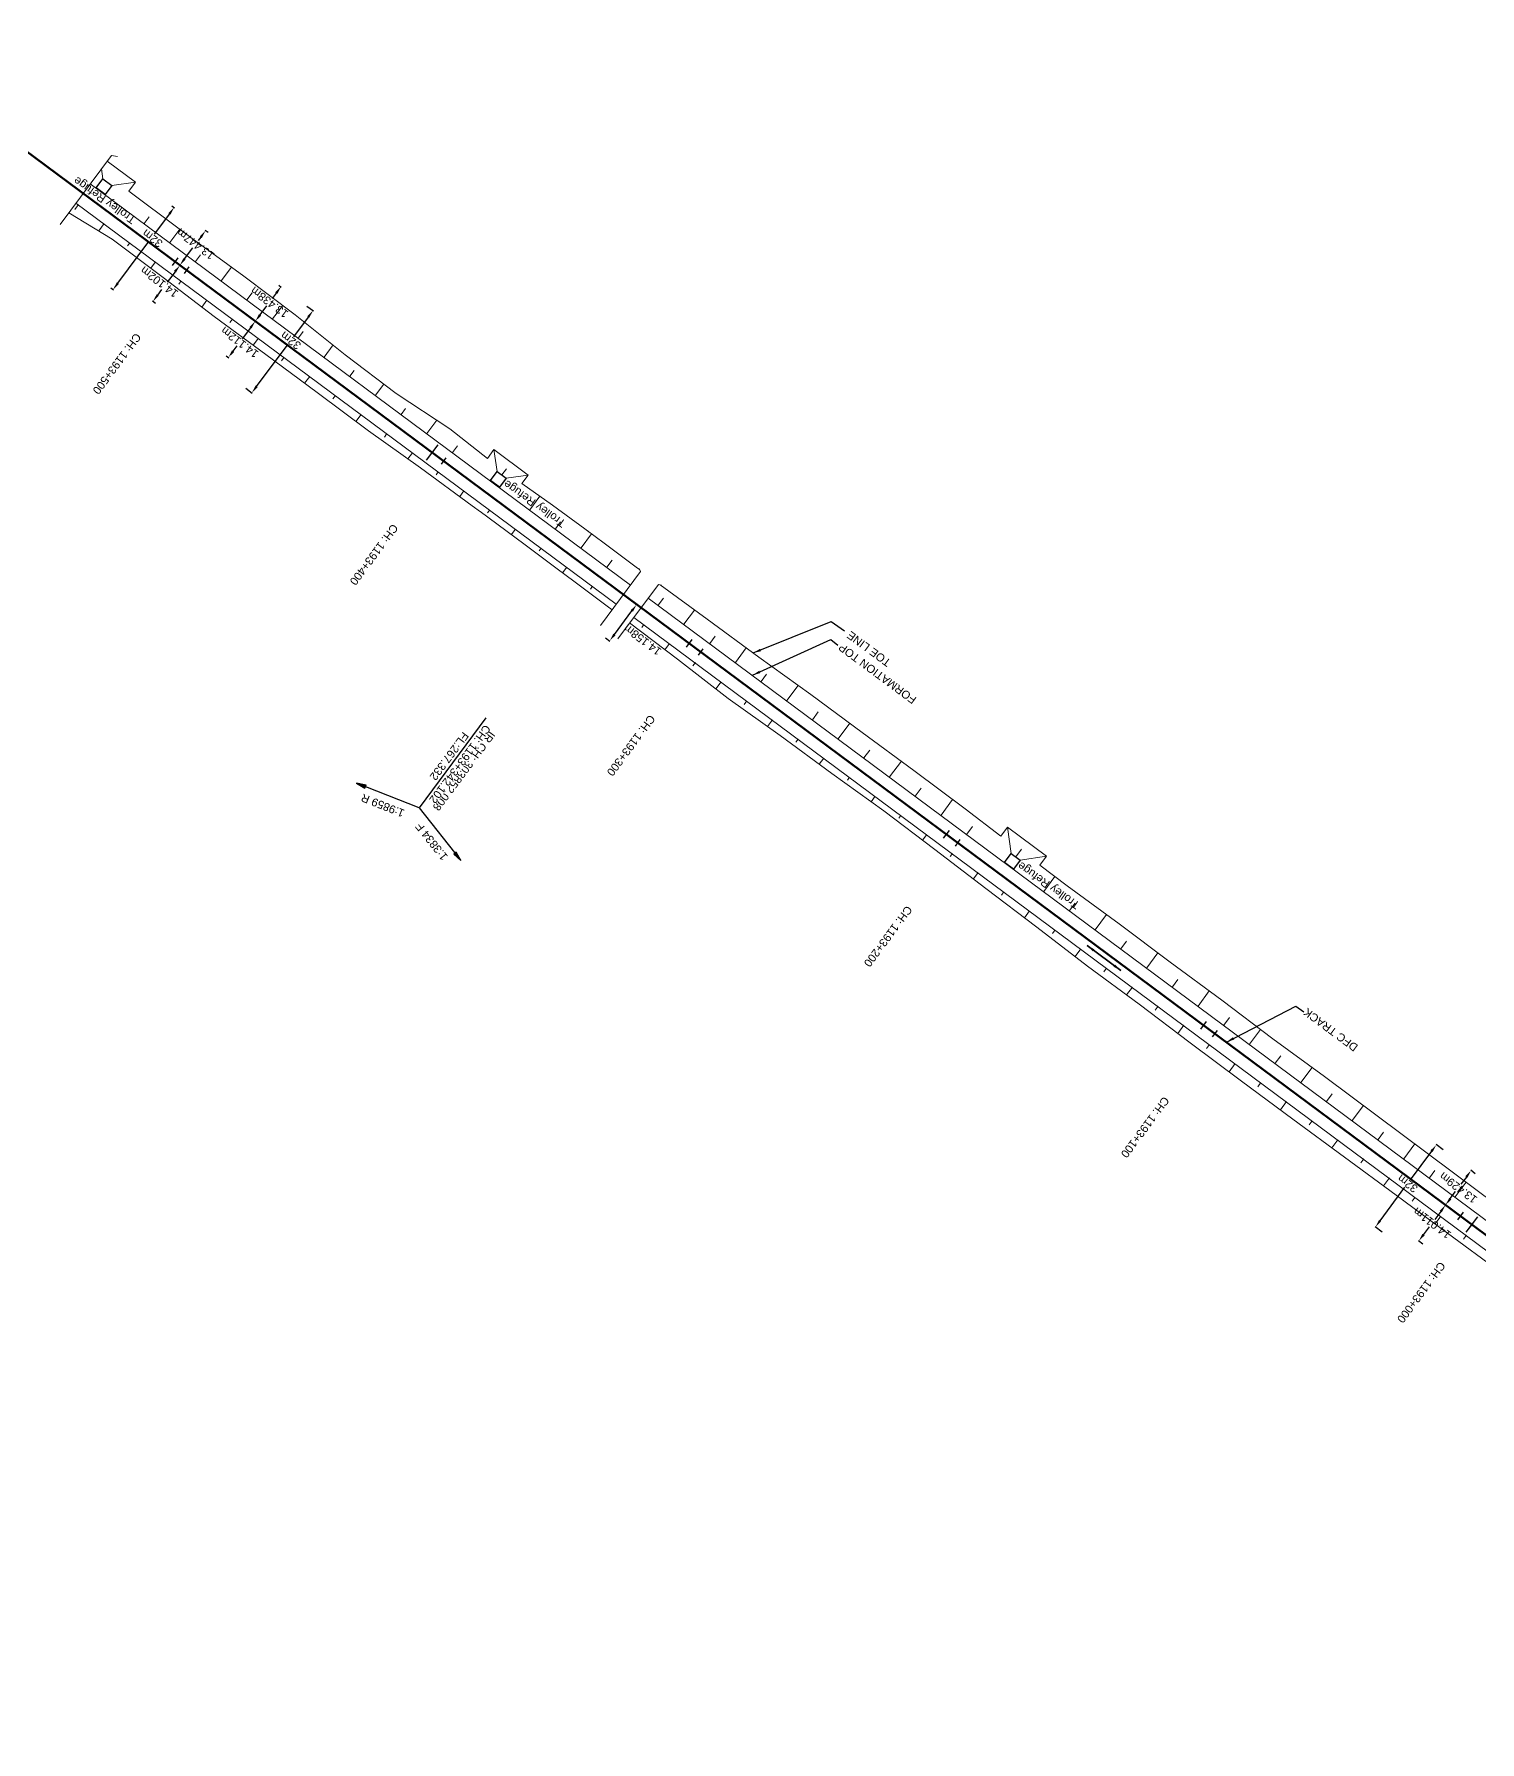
# Model space of a CAD drawing. Header units: metres. Extents: x 638322 to 644522, y 3380053 to 3384620.
# Drawn here: x 641543 to 641994, y 3381745 to 3382278 of the extents above; entities that cross this region are included whole.
import ezdxf
from ezdxf.enums import TextEntityAlignment as Align

# ---------------------------------------------------------------- set-up
doc = ezdxf.new("R2010")
doc.units = ezdxf.units.M
doc.header["$MEASUREMENT"] = 0
doc.linetypes.add('CENTER2', pattern=[1.125, 0.75, -0.125, 0.125, -0.125])
doc.layers.get('Defpoints').update_dxf_attribs({"lineweight": 0})
for name, color, linetype, lineweight in [('C-ALIG-DG-LINE', 1, 'CENTER2', 70), ('C-ALIG-LABL-DG', 1, 'Continuous', 25), ('PROPOSED DFCC TOE LINE', 239, 'Continuous', 0), ('PROPOSED DFCC TOE SLOPES', 239, 'Continuous', 0), ('PROPOSED DFCC TRACK', 1, 'Continuous', 0), ('PROPOSED FORMATION LINE - PLAN', 187, 'Continuous', 0), ('PROPOSED GRADES IN PLAN', 10, 'Continuous', 0)]:
    doc.layers.add(name, color=color, linetype=linetype, lineweight=lineweight)
for name, color, linetype in [('Dimension', 10, 'Continuous'), ('Layer3', 1, 'Continuous'), ('Trolley Refuse', 10, 'Continuous')]:
    doc.layers.add(name, color=color, linetype=linetype)
doc.styles.add('Arial', font='arial.ttf')
doc.styles.get("Standard").update_dxf_attribs({"font": 'arial.ttf'})
doc.styles.add('Style-Arial', font='arial.ttf')
doc.dimstyles.new('ISO-25', dxfattribs={"dimtxt": 2.5, "dimasz": 2.5, "dimexe": 1.25, "dimexo": 0.625, "dimtad": 1, "dimtxsty": 'Standard', "dimcen": 2.5, "dimadec": 0, "dimazin": 0, "dimtfac": 1, "dimtmove": 0, "dimatfit": 3, "dimfxl": 1, "dimarcsym": 0})
doc.dimstyles.get("Standard").update_dxf_attribs({"dimtxt": 2.5, "dimasz": 2.5, "dimexe": 0.18, "dimexo": 0.0625, "dimgap": 0.09, "dimtad": 0, "dimtih": 1, "dimtoh": 1, "dimdec": 3, "dimzin": 0, "dimdsep": 46, "dimtxsty": 'Standard', "dimcen": 0.09, "dimazin": 0, "dimtfac": 1, "dimtdec": 3, "dimtofl": 0, "dimtmove": 0, "dimatfit": 3, "dimfxl": 1, "dimtolj": 1, "dimtzin": 0, "dimarcsym": 0})

# ---------------------------------------------------------------- blocks, each defined once
blk = doc.blocks.new('*D401')
at = {"layer": 'Defpoints', "color": 0, "transparency": 16777216}
for p in [(641983.44, 3381912.43), (641984.85, 3381911.38), (641976.5, 3381900.14)]:
    blk.add_point(p, dxfattribs=at)
at = {"layer": 'Dimension', "color": 0, "lineweight": -2, "transparency": 16777216}
for p, q in [((641981.95, 3381910.42), (641980.1, 3381907.93)), ((641984.75, 3381911.46), (641983.34, 3381912.5)), ((641976.58, 3381903.19), (641978.43, 3381905.68)), ((641976.4, 3381900.21), (641974.99, 3381901.26))]:
    blk.add_line(p, q, dxfattribs=at)
at = {"layer": 'Dimension', "color": 0, "transparency": 16777216}
for points in [[(641981.62, 3381910.67), (641982.29, 3381910.17), (641983.44, 3381912.43)], [(641976.25, 3381903.44), (641976.91, 3381902.94), (641975.09, 3381901.18)]]:
    blk.add_solid(points, dxfattribs=at)
at = {"layer": 'Dimension', "color": 0, "lineweight": 0, "transparency": 16777216, "insert": (641979.27, 3381906.81), "char_height": 2.5, "attachment_point": 5, "rotation": 143, "style": 'Style-Arial'}
blk.add_mtext('\\A1;14.011m', dxfattribs=at)
blk = doc.blocks.new('TerminatorOpen_0.5')
at = {"color": 0, "linetype": 'ByBlock', "lineweight": -2}
for q in [(-1, 0.25), (-1, 0), (-1, -0.25)]:
    blk.add_line((0, 0), q, dxfattribs=at)
blk = doc.blocks.new('*D402')
at = {"layer": 'Defpoints', "color": 0, "transparency": 16777216}
for p in [(641980.59, 3381931.26), (641982.8, 3381929.63), (641963.75, 3381903.91)]:
    blk.add_point(p, dxfattribs=at)
at = {"layer": 'Dimension', "color": 0, "lineweight": -2, "transparency": 16777216}
for p, q in [((641979.1, 3381929.26), (641972.44, 3381920.27)), ((641982.7, 3381929.7), (641980.49, 3381931.34)), ((641963.03, 3381907.56), (641970.78, 3381918.02)), ((641963.65, 3381903.99), (641961.44, 3381905.63))]:
    blk.add_line(p, q, dxfattribs=at)
at = {"layer": 'Dimension', "color": 0, "transparency": 16777216}
for points in [[(641978.76, 3381929.5), (641979.43, 3381929.01), (641980.59, 3381931.26)], [(641962.69, 3381907.81), (641963.36, 3381907.31), (641961.54, 3381905.55)]]:
    blk.add_solid(points, dxfattribs=at)
at = {"layer": 'Dimension', "color": 0, "lineweight": 0, "transparency": 16777216, "insert": (641971.61, 3381919.15), "char_height": 2.5, "attachment_point": 5, "rotation": 143, "style": 'Style-Arial'}
blk.add_mtext('\\A1;32m', dxfattribs=at)
blk = doc.blocks.new('*D366')
at = {"layer": 'Defpoints', "color": 0, "transparency": 16777216}
for p in [(641729.44, 3382101.09), (641730.85, 3382100.05), (641721, 3382089.73)]:
    blk.add_point(p, dxfattribs=at)
at = {"layer": 'Dimension', "color": 0, "lineweight": -2, "transparency": 16777216}
for p, q in [((641723.9, 3382090.69), (641729.36, 3382098.04)), ((641729.54, 3382101.02), (641730.95, 3382099.98)), ((641721.1, 3382089.65), (641722.51, 3382088.61))]:
    blk.add_line(p, q, dxfattribs=at)
at = {"layer": 'Dimension', "color": 0, "transparency": 16777216}
for points in [[(641729.02, 3382098.29), (641729.69, 3382097.79), (641730.85, 3382100.05)], [(641723.56, 3382090.94), (641724.23, 3382090.44), (641722.41, 3382088.68)]]:
    blk.add_solid(points, dxfattribs=at)
at = {"layer": 'Dimension', "color": 0, "lineweight": 0, "transparency": 16777216, "insert": (641732.66, 3382089.01), "char_height": 2.5, "attachment_point": 5, "rotation": 143, "style": 'Style-Arial'}
blk.add_mtext('\\A1;14.158m', dxfattribs=at)
blk = doc.blocks.new('*D367')
at = {"layer": 'Defpoints', "color": 0, "transparency": 16777216}
for p in [(641610.96, 3382189.1), (641611.74, 3382188.52), (641602.55, 3382177.77)]:
    blk.add_point(p, dxfattribs=at)
at = {"layer": 'Dimension', "color": 0, "lineweight": -2, "transparency": 16777216}
for p, q in [((641611.06, 3382189.03), (641611.84, 3382188.44)), ((641610.25, 3382186.51), (641607.69, 3382183.06)), ((641602.65, 3382177.7), (641603.43, 3382177.11)), ((641604.82, 3382179.2), (641606.04, 3382180.84))]:
    blk.add_line(p, q, dxfattribs=at)
at = {"layer": 'Dimension', "color": 0, "transparency": 16777216}
for points in [[(641609.92, 3382186.76), (641610.59, 3382186.26), (641611.74, 3382188.52)], [(641604.48, 3382179.44), (641605.15, 3382178.95), (641603.33, 3382177.19)]]:
    blk.add_solid(points, dxfattribs=at)
at = {"layer": 'Dimension', "color": 0, "lineweight": 0, "transparency": 16777216, "insert": (641606.86, 3382181.95), "char_height": 2.5, "attachment_point": 5, "rotation": 143, "style": 'Style-Arial'}
blk.add_mtext('\\A1;14.112m', dxfattribs=at)
blk = doc.blocks.new('*D368')
at = {"layer": 'Defpoints', "color": 0, "transparency": 16777216}
for p in [(641627.74, 3382193.37), (641629.77, 3382191.86), (641608.64, 3382167.69)]:
    blk.add_point(p, dxfattribs=at)
at = {"layer": 'Dimension', "color": 0, "lineweight": -2, "transparency": 16777216}
for p, q in [((641627.84, 3382193.29), (641629.87, 3382191.78)), ((641628.27, 3382189.85), (641623.65, 3382183.64)), ((641612.16, 3382168.19), (641621.98, 3382181.39)), ((641608.74, 3382167.62), (641610.76, 3382166.11))]:
    blk.add_line(p, q, dxfattribs=at)
at = {"layer": 'Dimension', "color": 0, "transparency": 16777216}
for points in [[(641627.94, 3382190.1), (641628.61, 3382189.61), (641629.77, 3382191.86)], [(641611.82, 3382168.44), (641612.49, 3382167.94), (641610.66, 3382166.19)]]:
    blk.add_solid(points, dxfattribs=at)
at = {"layer": 'Dimension', "color": 0, "lineweight": 0, "transparency": 16777216, "insert": (641622.81, 3382182.52), "char_height": 2.5, "attachment_point": 5, "rotation": 143, "style": 'Style-Arial'}
blk.add_mtext('\\A1;32m', dxfattribs=at)
blk = doc.blocks.new('*D369')
at = {"layer": 'Defpoints', "color": 0, "transparency": 16777216}
for p in [(641588.18, 3382206.02), (641589.08, 3382205.35), (641580.67, 3382194.03)]:
    blk.add_point(p, dxfattribs=at)
at = {"layer": 'Dimension', "color": 0, "lineweight": -2, "transparency": 16777216}
for p, q in [((641586.69, 3382204.01), (641584.24, 3382200.71)), ((641588.98, 3382205.43), (641588.08, 3382206.09)), ((641581.26, 3382196.7), (641582.57, 3382198.46)), ((641580.57, 3382194.11), (641579.67, 3382194.77))]:
    blk.add_line(p, q, dxfattribs=at)
at = {"layer": 'Dimension', "color": 0, "transparency": 16777216}
for points in [[(641586.36, 3382204.26), (641587.02, 3382203.76), (641588.18, 3382206.02)], [(641580.93, 3382196.95), (641581.6, 3382196.46), (641579.77, 3382194.7)]]:
    blk.add_solid(points, dxfattribs=at)
at = {"layer": 'Dimension', "color": 0, "lineweight": 0, "transparency": 16777216, "insert": (641581.76, 3382200.82), "char_height": 2.5, "attachment_point": 5, "rotation": 143, "style": 'Style-Arial'}
blk.add_mtext('\\A1;14.102m', dxfattribs=at)
blk = doc.blocks.new('*D370')
at = {"layer": 'Defpoints', "color": 0, "transparency": 16777216}
for p in [(641585.58, 3382224.71), (641586.42, 3382224.09), (641566.48, 3382199.04)]:
    blk.add_point(p, dxfattribs=at)
at = {"layer": 'Dimension', "color": 0, "lineweight": -2, "transparency": 16777216}
for p, q in [((641584.93, 3382222.08), (641580.21, 3382215.73)), ((641585.68, 3382224.64), (641586.52, 3382224.01)), ((641568.81, 3382200.42), (641578.53, 3382213.48)), ((641566.58, 3382198.96), (641567.42, 3382198.34))]:
    blk.add_line(p, q, dxfattribs=at)
at = {"layer": 'Dimension', "color": 0, "transparency": 16777216}
for points in [[(641584.59, 3382222.33), (641585.26, 3382221.83), (641586.42, 3382224.09)], [(641568.48, 3382200.67), (641569.15, 3382200.17), (641567.32, 3382198.41)]]:
    blk.add_solid(points, dxfattribs=at)
at = {"layer": 'Dimension', "color": 0, "lineweight": 0, "transparency": 16777216, "insert": (641579.63, 3382214.41), "char_height": 2.5, "attachment_point": 5, "rotation": 143, "style": 'Style-Arial'}
blk.add_mtext('\\A1;32m', dxfattribs=at)
blk = doc.blocks.new('*D429')
at = {"layer": 'Defpoints', "color": 0, "transparency": 16777216}
for p in [(641991.45, 3381923.21), (641992.86, 3381922.17), (641984.85, 3381911.38)]:
    blk.add_point(p, dxfattribs=at)
at = {"layer": 'Dimension', "color": 0, "lineweight": -2, "transparency": 16777216}
for p, q in [((641989.96, 3381921.2), (641988.28, 3381918.95)), ((641992.76, 3381922.24), (641991.35, 3381923.29)), ((641984.93, 3381914.44), (641986.61, 3381916.69)), ((641984.75, 3381911.46), (641983.34, 3381912.5))]:
    blk.add_line(p, q, dxfattribs=at)
at = {"layer": 'Dimension', "color": 0, "transparency": 16777216}
for points in [[(641989.62, 3381921.45), (641990.29, 3381920.96), (641991.45, 3381923.21)], [(641984.6, 3381914.68), (641985.27, 3381914.19), (641983.44, 3381912.43)]]:
    blk.add_solid(points, dxfattribs=at)
at = {"layer": 'Dimension', "color": 0, "lineweight": 0, "transparency": 16777216, "insert": (641987.45, 3381917.82), "char_height": 2.5, "attachment_point": 5, "rotation": 143, "style": 'Style-Arial'}
blk.add_mtext('\\A1;13.429m', dxfattribs=at)
blk = doc.blocks.new('*D430')
at = {"layer": 'Defpoints', "color": 0, "transparency": 16777216}
for p in [(641618.97, 3382199.89), (641619.75, 3382199.31), (641610.96, 3382189.1)]:
    blk.add_point(p, dxfattribs=at)
at = {"layer": 'Dimension', "color": 0, "lineweight": -2, "transparency": 16777216}
for p, q in [((641619.07, 3382199.81), (641619.86, 3382199.23)), ((641613.23, 3382190.53), (641615.33, 3382193.35)), ((641618.26, 3382197.3), (641617, 3382195.6)), ((641611.06, 3382189.03), (641611.84, 3382188.44))]:
    blk.add_line(p, q, dxfattribs=at)
at = {"layer": 'Dimension', "color": 0, "transparency": 16777216}
for points in [[(641617.93, 3382197.55), (641618.6, 3382197.05), (641619.75, 3382199.31)], [(641612.9, 3382190.77), (641613.57, 3382190.28), (641611.74, 3382188.52)]]:
    blk.add_solid(points, dxfattribs=at)
at = {"layer": 'Dimension', "color": 0, "lineweight": 0, "transparency": 16777216, "insert": (641616.17, 3382194.47), "char_height": 2.5, "attachment_point": 5, "rotation": 143, "style": 'Style-Arial'}
blk.add_mtext('\\A1;13.438m', dxfattribs=at)
blk = doc.blocks.new('*D431')
at = {"layer": 'Defpoints', "color": 0, "transparency": 16777216}
for p in [(641596.2, 3382216.81), (641597.1, 3382216.15), (641589.08, 3382205.35)]:
    blk.add_point(p, dxfattribs=at)
at = {"layer": 'Dimension', "color": 0, "lineweight": -2, "transparency": 16777216}
for p, q in [((641594.71, 3382214.81), (641593.94, 3382213.77)), ((641597, 3382216.22), (641596.1, 3382216.89)), ((641589.67, 3382208.03), (641592.27, 3382211.52)), ((641588.98, 3382205.43), (641588.08, 3382206.09))]:
    blk.add_line(p, q, dxfattribs=at)
at = {"layer": 'Dimension', "color": 0, "transparency": 16777216}
for points in [[(641594.37, 3382215.06), (641595.04, 3382214.56), (641596.2, 3382216.81)], [(641589.34, 3382208.27), (641590.01, 3382207.78), (641588.18, 3382206.02)]]:
    blk.add_solid(points, dxfattribs=at)
at = {"layer": 'Dimension', "color": 0, "lineweight": 0, "transparency": 16777216, "insert": (641593.1, 3382212.65), "char_height": 2.5, "attachment_point": 5, "rotation": 143, "style": 'Style-Arial'}
blk.add_mtext('\\A1;13.447m', dxfattribs=at)
blk = doc.blocks.new('Tick Hor')
at = {"color": 1}
blk.add_lwpolyline([(-0.5, 0), (0.5, 0)], dxfattribs=at)
blk = doc.blocks.new('Direction')
h = blk.add_hatch(color=256)
h.dxf.hatch_style = 1
h.paths.add_polyline_path([(-5.54, 0), (-4.75, -0.13), (-4.75, 0.13)])
blk.add_lwpolyline([(-5.54, 0), (-4.75, -0.13), (-4.75, 0.13)], close=True)
blk.add_lwpolyline([(0, 0), (-5.54, 0)])

msp = doc.modelspace()

# ---------------------------------------------------------------- linework, layer by layer
at = {"layer": 'C-ALIG-DG-LINE', "color": 1, "linetype": 'Continuous', "lineweight": 50, "flags": 128}
msp.add_lwpolyline([(642209.1874, 3381744.753), (639390.0661, 3383838.7154)], dxfattribs=at)
at = {"layer": 'C-ALIG-LABL-DG', "color": 1, "linetype": 'Continuous', "lineweight": 25}
msp.add_line((641991.6266, 3381906.3509), (641990.1359, 3381904.344), dxfattribs=at)
at = {"layer": 'Layer3', "color": 1, "linetype": 'Continuous', "lineweight": -3}
msp.add_lwpolyline([(642209.1874, 3381744.753), (639992.7576, 3383391.0534)], dxfattribs=at)
at = {"layer": 'PROPOSED DFCC TOE LINE', "lineweight": 0, "flags": 128}
for points in [[(641565.5152, 3382238.5829), (641574.3551, 3382232.0292), (641572.2624, 3382229.2066), (641576.0483, 3382226.3884), (641592.0437, 3382214.3818), (641608.2014, 3382202.5938), (641624.1867, 3382190.5736), (641639.8277, 3382178.0899), (641655.7338, 3382165.9631), (641672.4627, 3382154.9441), (641684.235, 3382145.6873), (641686.2612, 3382148.4204), (641696.9634, 3382140.4861), (641694.9883, 3382137.8219), (641704.5854, 3382131.1087), (641714.666, 3382123.6716), (641715.8248, 3382122.8144)], [(641682.114, 3382128.9786), (641679.5245, 3382130.9092), (641663.3775, 3382142.7116), (641647.0684, 3382154.2959), (641631.043, 3382166.2621), (641614.9906, 3382178.1918), (641598.8611, 3382190.0178), (641583.0242, 3382202.2379), (641567.0104, 3382214.2196), (641553.469, 3382222.3816)], [(641723.1798, 3382098.3569), (641721.6305, 3382099.5057), (641711.6361, 3382107.0588), (641705.6289, 3382111.5039), (641695.5589, 3382118.9551), (641681.9498, 3382129.1011)], [(641715.1255, 3382123.3316), (641720.6739, 3382119.2275), (641730.7052, 3382111.7241), (641731.7709, 3382110.9373)], [(641738.1502, 3382106.2333), (641752.8387, 3382095.4486), (641768.9698, 3382083.6247), (641785.2189, 3382071.9597), (641801.3022, 3382060.0715), (641817.4137, 3382048.2213), (641833.3938, 3382036.1941), (641844.5887, 3382027.7038), (641846.6302, 3382030.4573), (641858.81, 3382021.4275), (641856.7051, 3382018.5883), (641865.3423, 3382012.1241), (641881.4963, 3382000.3311), (641897.5071, 3381988.3452), (641913.5898, 3381976.4563), (641929.5157, 3381964.356), (641945.6948, 3381952.5969), (641961.6817, 3381940.5788), (641977.7172, 3381928.6263), (641993.7773, 3381916.7068), (642005.1333, 3381908.2766)], [(642000.1825, 3381891.7878), (641984.0751, 3381903.6436), (641967.9954, 3381915.5367), (641951.8921, 3381927.398), (641935.7991, 3381939.273), (641919.7292, 3381951.1793), (641903.674, 3381963.1054), (641887.7331, 3381975.1853), (641871.6593, 3381987.0863), (641855.8006, 3381999.277), (641839.872, 3382011.3735), (641823.9813, 3382023.5209), (641808.0256, 3382035.581), (641791.8125, 3382047.2945), (641775.6501, 3382059.0762), (641759.3864, 3382070.7214), (641743.5566, 3382082.951), (641728.6532, 3382094.279)]]:
    msp.add_lwpolyline(points, dxfattribs=at)
at = {"layer": 'PROPOSED DFCC TOE SLOPES', "flags": 128}
for points in [[(641564.134, 3382233.0133), (641563.6745, 3382236.1072)], [(641566.9456, 3382230.9288), (641574.3551, 3382232.0292)], [(641556.5014, 3382224.9819), (641555.3655, 3382223.4525)], [(641577.0293, 3382219.0779), (641578.5967, 3382221.1884)], [(641564.5294, 3382219.0194), (641562.8341, 3382216.7368)], [(641585.0573, 3382213.1154), (641588.1619, 3382217.2956)], [(641572.5574, 3382213.0569), (641571.8443, 3382212.0967)], [(641593.0853, 3382207.1529), (641594.6433, 3382209.2507)], [(641580.5854, 3382207.0944), (641579.138, 3382205.1456)], [(641601.1133, 3382201.1905), (641604.2802, 3382205.4545)], [(641588.6134, 3382201.1319), (641587.8564, 3382200.1127)], [(641596.6414, 3382195.1695), (641595.0178, 3382192.9834)], [(641609.1413, 3382195.228), (641610.728, 3382197.3644)], [(641617.1693, 3382189.2655), (641620.3074, 3382193.4907)], [(641604.6694, 3382189.207), (641603.8405, 3382188.0909)], [(641612.6974, 3382183.2445), (641611.0763, 3382181.0618)], [(641625.1973, 3382183.303), (641626.7044, 3382185.3322)], [(641620.7254, 3382177.282), (641619.9233, 3382176.202)], [(641633.2253, 3382177.3405), (641636.0319, 3382181.1195)], [(641641.2533, 3382171.378), (641642.587, 3382173.1737)], [(641628.7534, 3382171.3195), (641627.1474, 3382169.1572)], [(641649.2813, 3382165.4156), (641651.8737, 3382168.906)], [(641636.7814, 3382165.357), (641635.974, 3382164.27)], [(641657.3093, 3382159.4531), (641658.6739, 3382161.2904)], [(641644.8094, 3382159.3946), (641643.1794, 3382157.1998)], [(641665.3373, 3382153.4906), (641668.4029, 3382157.6182)], [(641652.8374, 3382153.4321), (641652.0512, 3382152.3735)], [(641660.8654, 3382147.4696), (641659.4196, 3382145.5229)], [(641673.3653, 3382147.5281), (641674.9375, 3382149.645)], [(641687.2816, 3382141.5502), (641686.2612, 3382148.4204)], [(641668.8934, 3382141.5071), (641668.2129, 3382140.5909)], [(641688.6898, 3382140.5062), (641690.154, 3382142.4776)], [(641690.0932, 3382139.4657), (641696.9634, 3382140.4861)], [(641676.9214, 3382135.5446), (641675.6059, 3382133.7734)], [(641684.9494, 3382129.5821), (641684.2999, 3382128.7077)], [(641697.4493, 3382129.6407), (641700.6067, 3382133.8918)], [(641705.4773, 3382123.6782), (641707.102, 3382125.8657)], [(641692.9774, 3382123.6197), (641691.6676, 3382121.8561)], [(641713.5053, 3382117.7157), (641716.7718, 3382122.1138)], [(641701.0054, 3382117.6572), (641700.3506, 3382116.7756)], [(641721.5333, 3382111.7532), (641723.1642, 3382113.9491)], [(641721.5333, 3382111.7532), (641723.1642, 3382113.9491)], [(641709.0334, 3382111.6947), (641707.7345, 3382109.9458)], [(641717.0614, 3382105.7322), (641716.4017, 3382104.844)], [(641737.5893, 3382099.8282), (641739.2274, 3382102.0339)], [(641745.6173, 3382093.8657), (641748.9264, 3382098.3212)], [(641733.1174, 3382093.8072), (641732.424, 3382092.8736)], [(641741.1454, 3382087.8447), (641739.6923, 3382085.8882)], [(641753.6453, 3382087.9033), (641755.3174, 3382090.1547)], [(641761.6733, 3382081.9408), (641765.0551, 3382086.4941)], [(641749.1734, 3382081.8823), (641748.4017, 3382080.8432)], [(641757.2014, 3382075.9198), (641755.5448, 3382073.6893)], [(641769.7013, 3382075.9783), (641771.4261, 3382078.3007)], [(641777.7293, 3382070.0158), (641781.2755, 3382074.7906)], [(641765.2294, 3382069.9573), (641764.4004, 3382068.8411)], [(641785.7573, 3382064.0533), (641787.5574, 3382066.477)], [(641773.2574, 3382063.9948), (641771.7032, 3382061.9022)], [(641793.7853, 3382058.0908), (641797.3991, 3382062.9566)], [(641781.2854, 3382058.0323), (641780.5472, 3382057.0384)], [(641801.8133, 3382052.1284), (641803.6306, 3382054.5753)], [(641789.3134, 3382052.0698), (641787.8902, 3382050.1537)], [(641809.8413, 3382046.1659), (641813.5037, 3382051.0971)], [(641797.3414, 3382046.1074), (641796.663, 3382045.1939)], [(641805.3694, 3382040.1449), (641804.091, 3382038.4236)], [(641817.8693, 3382040.2034), (641819.6975, 3382042.6649)], [(641825.8973, 3382034.2409), (641829.5157, 3382039.1128)], [(641813.3974, 3382034.1824), (641812.7644, 3382033.33)], [(641821.4254, 3382028.2199), (641820.1092, 3382026.4477)], [(641833.9253, 3382028.2784), (641835.7099, 3382030.6813)], [(641847.8416, 3382022.3005), (641846.6302, 3382030.4573)], [(641849.2498, 3382021.2565), (641850.9882, 3382023.5971)], [(641829.4534, 3382022.2574), (641828.7619, 3382021.3263)], [(641850.6532, 3382020.2161), (641858.81, 3382021.4275)], [(641837.4814, 3382016.2949), (641836.0157, 3382014.3214)], [(641858.0093, 3382010.391), (641861.4565, 3382015.0324)], [(641845.5094, 3382010.3325), (641844.7401, 3382009.2966)], [(641866.0373, 3382004.4285), (641867.7682, 3382006.759)], [(641853.5374, 3382004.37), (641851.9351, 3382002.2126)], [(641874.0653, 3381998.466), (641877.5761, 3382003.193)], [(641861.5654, 3381998.4075), (641860.7234, 3381997.2738)], [(641869.5934, 3381992.445), (641867.8107, 3381990.0447)], [(641882.0933, 3381992.5035), (641883.8548, 3381994.8752)], [(641890.1213, 3381986.541), (641893.6216, 3381991.254)], [(641877.6214, 3381986.4825), (641876.7084, 3381985.2532)], [(641885.6494, 3381980.52), (641883.8323, 3381978.0734)], [(641898.1493, 3381980.5786), (641899.8974, 3381982.9323)], [(641893.6774, 3381974.5576), (641892.7562, 3381973.3172)], [(641906.1773, 3381974.6161), (641909.6869, 3381979.3415)], [(641914.2053, 3381968.6536), (641915.9466, 3381970.9981)], [(641901.7054, 3381968.5951), (641899.8055, 3381966.0369)], [(641922.2333, 3381962.6911), (641925.6508, 3381967.2925)], [(641909.7334, 3381962.6326), (641908.7694, 3381961.3346)], [(641930.2613, 3381956.7286), (641931.9701, 3381959.0294)], [(641917.7614, 3381956.6701), (641915.8329, 3381954.0736)], [(641938.2893, 3381950.7661), (641941.7685, 3381955.4506)], [(641925.7894, 3381950.7076), (641924.8269, 3381949.4116)], [(641933.8174, 3381944.7451), (641931.8992, 3381942.1624)], [(641946.3173, 3381944.8037), (641948.0629, 3381947.154)], [(641954.3453, 3381938.8412), (641957.802, 3381943.4954)], [(641941.8454, 3381938.7827), (641940.8928, 3381937.5)], [(641949.8734, 3381932.8202), (641947.9867, 3381930.2798)], [(641962.3733, 3381932.8787), (641964.0906, 3381935.1909)], [(641957.9014, 3381926.8577), (641956.9686, 3381925.6017)], [(641970.4013, 3381926.9162), (641973.8257, 3381931.527)], [(641978.4293, 3381920.9537), (641980.1396, 3381923.2565)], [(641965.9294, 3381920.8952), (641964.0875, 3381918.4152)], [(641986.4573, 3381914.9912), (641989.8799, 3381919.5994)], [(641973.9574, 3381914.9327), (641973.0452, 3381913.7045)], [(641981.9854, 3381908.9702), (641980.1729, 3381906.5298)], [(641990.0134, 3381903.0078), (641989.1166, 3381901.8003)]]:
    msp.add_lwpolyline(points, dxfattribs=at)
at = {"layer": 'PROPOSED DFCC TRACK', "linetype": 'Continuous', "flags": 128}
for points in [[(641550.8026, 3382218.7956), (641566.8385, 3382240.3626), (641568.7266, 3382239.9989)], [(641719.5265, 3382093.4426), (641732.0855, 3382110.3365), (641731.5972, 3382111.2689)], [(641724.9939, 3382089.3567), (641737.6166, 3382106.3361), (641738.6501, 3382106.137)]]:
    msp.add_lwpolyline(points, dxfattribs=at)
at = {"layer": 'PROPOSED FORMATION LINE - PLAN', "lineweight": 0, "flags": 128}
for points in [[(641728.9558, 3382106.1265), (641560.2188, 3382231.4596)], [(641724.4812, 3382100.1075), (641555.7437, 3382225.4409)], [(642127.9822, 3381809.7412), (641734.4352, 3382102.0566)], [(642123.5071, 3381803.7226), (641729.9606, 3382096.0376)]]:
    msp.add_lwpolyline(points, dxfattribs=at)
at = {"layer": 'Trolley Refuse'}
for points in [[(641564.134, 3382233.0133), (641566.9456, 3382230.9288), (641564.8611, 3382228.1172), (641562.0495, 3382230.2017)], [(641687.2816, 3382141.5502), (641690.0932, 3382139.4657), (641688.0087, 3382136.6541), (641685.1971, 3382138.7386)], [(641847.8416, 3382022.3005), (641850.6532, 3382020.2161), (641848.5687, 3382017.4045), (641845.7571, 3382019.4889)]]:
    msp.add_lwpolyline(points, close=True, dxfattribs=at)

# ---------------------------------------------------------------- block references
at = {"layer": 'C-ALIG-LABL-DG', "color": 1, "linetype": 'Continuous', "lineweight": 25}
for name, p, xscale, yscale, zscale, rotation in [('Tick Hor', (641586.6702, 3382207.141), 3.000000000000016, 3.000000000000016, 3.000000000000016, 233.3960949445474), ('Tick Hor', (641590.2382, 3382204.4907), 2.5, 2.5, 2.5, 233.3960949472681), ('Tick Hor', (641666.9478, 3382147.513), 6.000000000000031, 6.000000000000031, 6.000000000000031, 233.3960949445474), ('Tick Hor', (641670.5159, 3382144.8627), 2.5, 2.5, 2.5, 233.3960949472681), ('Tick Hor', (641747.2255, 3382087.885), 3.000000000000016, 3.000000000000016, 3.000000000000016, 233.3960949445474), ('Tick Hor', (641750.7936, 3382085.2348), 2.5, 2.5, 2.5, 233.3960949472681), ('Direction', (641662.9136, 3382036.5146), 3.789791541545081, 3.789791541545081, 3.789791541545081, 128.3960949471285), ('Tick Hor', (641827.5032, 3382028.2571), 3.000000000000016, 3.000000000000016, 3.000000000000016, 233.3960949445474), ('Tick Hor', (641831.0713, 3382025.6068), 2.5, 2.5, 2.5, 233.3960949472681), ('Tick Hor', (641907.7809, 3381968.6291), 3.000000000000016, 3.000000000000016, 3.000000000000016, 233.3960949445474), ('Tick Hor', (641911.349, 3381965.9789), 2.5, 2.5, 2.5, 233.3960949472681), ('Tick Hor', (641988.0586, 3381909.0012), 3.000000000000016, 3.000000000000016, 3.000000000000016, 233.3960949445474), ('Tick Hor', (641991.6266, 3381906.3509), 5.999999999999988, 5.999999999999988, 5.999999999999988, 233.3960949472681)]:
    msp.add_blockref(name, p, dxfattribs=dict(at, xscale=xscale, yscale=yscale, zscale=zscale, rotation=rotation))

# ---------------------------------------------------------------- texts
at = {"layer": 'PROPOSED DFCC TOE LINE', "lineweight": 0}
msp.add_text(' TOE LINE', height=2.5, rotation=143.5, dxfattribs=at).set_placement((641797.7133, 3382091.9104), align=Align.RIGHT)
at = {"layer": 'PROPOSED DFCC TRACK', "color": 10, "linetype": 'Continuous', "lineweight": -3, "ltscale": 5}
msp.add_text(' DFC TRACK', height=2.5, rotation=143.447616, dxfattribs=at).set_placement((641940.3052, 3381974.1445), align=Align.RIGHT)
at = {"layer": 'PROPOSED FORMATION LINE - PLAN', "lineweight": 0}
msp.add_text(' FORMATION TOP', height=2.5, rotation=143.5, dxfattribs=at).set_placement((641795.0755, 3382088.1204, 306.8582), align=Align.RIGHT)
at = {"layer": 'PROPOSED GRADES IN PLAN', "color": 7, "insert": (641685.8257, 3382060.0623), "char_height": 2.5, "attachment_point": 4, "rotation": 233.368766, "line_spacing_factor": 0.84, "style": 'Style-Arial'}
msp.add_mtext('IR CH: 303852.008', dxfattribs=at)
at = {"layer": 'Trolley Refuse'}
for p in [(641574.6493, 3382220.7635), (641708.9227, 3382125.9641), (641869.4827, 3382006.7144)]:
    msp.add_text('Trolley Refuge', height=2.5, rotation=144.835239, dxfattribs=at).set_placement(p)

# ---------------------------------------------------------------- dimensions: what is measured, and where the dimension line sits
at = {"layer": 'Dimension', "color": 10, "lineweight": 0}
for base, p1, p2, angle, picture, middle in [((641586.4204, 3382224.0887), (641566.4831, 3382199.0368), (641585.5818, 3382224.7125), 53.356551, '*D370', (641579.6283, 3382214.4148)), ((641596.1989, 3382216.814), (641589.0783, 3382205.3522), (641597.0962, 3382216.1476), 53.398309, '*D431', (641593.1033, 3382212.646)), ((641588.1811, 3382206.0186), (641580.6701, 3382194.0312), (641589.0783, 3382205.3522), 53.398337, '*D369', (641581.7644, 3382200.8246)), ((641619.7548, 3382199.3059), (641610.9592, 3382189.0998), (641618.9715, 3382199.8877), 53.398309, '*D430', (641616.1657, 3382194.4735)), ((641629.7668, 3382191.8594), (641608.6373, 3382167.6948), (641627.7403, 3382193.3673), 53.346899, '*D368', (641622.8136, 3382182.515)), ((641611.7425, 3382188.518), (641602.5451, 3382177.7709), (641610.9592, 3382189.0998), 53.398337, '*D367', (641606.8635, 3382181.9489)), ((641730.8483, 3382100.0497), (641721.0009, 3382089.7275), (641729.4426, 3382101.0937), 53.398338, '*D366', (641732.663, 3382089.0133)), ((641980.5871, 3381931.2644), (641963.7493, 3381903.9136), (641982.7991, 3381929.6255), 53.465581, '*D402', (641971.6085, 3381919.1485))]:
    dim = msp.add_linear_dim(base=base, p1=p1, p2=p2, angle=angle, dimstyle='Standard', override={"dimexe": 0.125, "dimexo": 0.125, "dimgap": 0.125, "dimtad": 1, "dimtih": 0, "dimtoh": 0, "dimzin": 11, "dimpost": 'm', "dimtxsty": 'Style-Arial', "dimsah": 1, "dimadec": 4, "dimazin": 3, "dimtmove": 2, "dimatfit": 1, "dimldrblk": 'TerminatorOpen_0.5', "dimfrac": 2, "dimtzin": 11}, dxfattribs=at)
    dim.commit()
    dim.dimension.update_dxf_attribs({"geometry": picture, "text_midpoint": middle, "dimtype": 129, "text_rotation": 143})
for p1, p2, picture, middle in [((641984.8493, 3381911.3849), (641992.8565, 3381922.166), '*D429', (641987.4465, 3381917.82)), ((641976.4955, 3381900.1372), (641984.8493, 3381911.3849), '*D401', (641979.266, 3381906.8056))]:
    dim = msp.add_aligned_dim(p1=p1, p2=p2, distance=1.7519, dimstyle='Standard', override={"dimexe": 0.125, "dimexo": 0.125, "dimgap": 0.125, "dimtad": 1, "dimtih": 0, "dimtoh": 0, "dimzin": 11, "dimpost": 'm', "dimtxsty": 'Style-Arial', "dimsah": 1, "dimadec": 4, "dimazin": 3, "dimtmove": 2, "dimatfit": 1, "dimldrblk": 'TerminatorOpen_0.5', "dimfrac": 2, "dimtzin": 11}, dxfattribs=at)
    dim.commit()
    dim.dimension.update_dxf_attribs({"geometry": picture, "text_midpoint": middle, "text_rotation": 143})

# ---------------------------------------------------------------- leaders
at = {"layer": 'PROPOSED DFCC TOE LINE', "lineweight": 0}
msp.add_leader([(641767.229, 3382084.9007), (641791.5404, 3382094.7537), (641795.7649, 3382091.8165)], dimstyle='ISO-25', override={"dimtxt": 3, "dimasz": 2.5, "dimgap": 0.625, "dimtad": 0, "dimdec": 3, "dimzin": 2, "dimtdec": 3}, dxfattribs=at)
at = {"layer": 'PROPOSED DFCC TRACK', "linetype": 'Continuous', "lineweight": 0}
for points in [[(641871.5249, 3381993.5044), (641882.0085, 3381985.7294)], [(641882.0085, 3381985.7294), (641871.5249, 3381993.5044)]]:
    msp.add_leader(points, dimstyle='ISO-25', override={"dimtxt": 3, "dimasz": 2.5, "dimtad": 0, "dimdec": 3, "dimzin": 2, "dimtdec": 3}, dxfattribs=at)
at = {"layer": 'PROPOSED DFCC TRACK', "color": 10, "linetype": 'Continuous', "lineweight": -3, "ltscale": 5}
msp.add_leader([(641915.0493, 3381963.3556), (641936.6682, 3381974.6195), (641939.2076, 3381972.8487)], dimstyle='ISO-25', override={"dimtxt": 3, "dimasz": 2.5, "dimgap": 0.625, "dimtad": 0, "dimdec": 3, "dimzin": 2, "dimtdec": 3}, dxfattribs=at)
at = {"layer": 'PROPOSED FORMATION LINE - PLAN', "lineweight": 0}
msp.add_leader([(641767.0307, 3382077.9618), (641791.4497, 3382089.1104), (641793.6629, 3382087.3484)], dimstyle='ISO-25', override={"dimtxt": 3, "dimasz": 2.5, "dimgap": 0.625, "dimtad": 0, "dimdec": 3, "dimzin": 2, "dimtdec": 3}, dxfattribs=at)

# ---------------------------------------------------------------- next in the draw order: texts
at = {"layer": 'C-ALIG-LABL-DG', "color": 1, "linetype": 'Continuous', "lineweight": 25, "char_height": 2.5, "style": 'Arial', "bg_fill": 3, "box_fill_scale": 1.04, "bg_fill_color": 256, "bg_fill_true_color": 13158600, "bg_fill_transparency": 0}
for s, insert, width, attachment_point, rotation in [('CH: 1193+500', (641575.2716, 3382184.341), 22.502814, 4, 233.396095), ('CH: 1193+400', (641655.5493, 3382124.713), 22.502814, 4, 233.396095), ('CH: 1193+342.102\\PFL:267.332', (641673.9864, 3382051.422), 29.350972, 5, 233.396095), ('CH: 1193+300', (641735.827, 3382065.0851), 22.502814, 4, 233.396095), ('1:9859 R', (641658.5866, 3382035.8389), 13.8875, 7, 158.396095), ('1:3834 F', (641663.5168, 3382032.1769), 13.377677, 9, 128.396095), ('CH: 1193+200', (641816.1047, 3382005.4571), 22.502814, 4, 233.396095), ('CH: 1193+100', (641896.3823, 3381945.8292), 22.502814, 4, 233.396095), ('CH: 1193+000', (641982.6228, 3381894.229), 22.502814, 4, 233.396095)]:
    msp.add_mtext(s, dxfattribs=dict(at, insert=insert, width=width, attachment_point=attachment_point, rotation=rotation))

# ---------------------------------------------------------------- next in the draw order: linework, layer by layer
at = {"layer": 'C-ALIG-LABL-DG', "color": 1, "linetype": 'Continuous', "lineweight": 25}
msp.add_line((641683.7833, 3382064.6118), (641662.9136, 3382036.5146), dxfattribs=at)

# ---------------------------------------------------------------- next in the draw order: block references
at = {"layer": 'C-ALIG-LABL-DG', "color": 1, "linetype": 'Continuous', "lineweight": 25, "xscale": 3.789791541545083, "yscale": 3.789791541545083, "zscale": 3.789791541545083, "rotation": 338.3960949471286}
msp.add_blockref('Direction', (641662.9136, 3382036.5146), dxfattribs=at)

doc.saveas('drawing.dxf')
